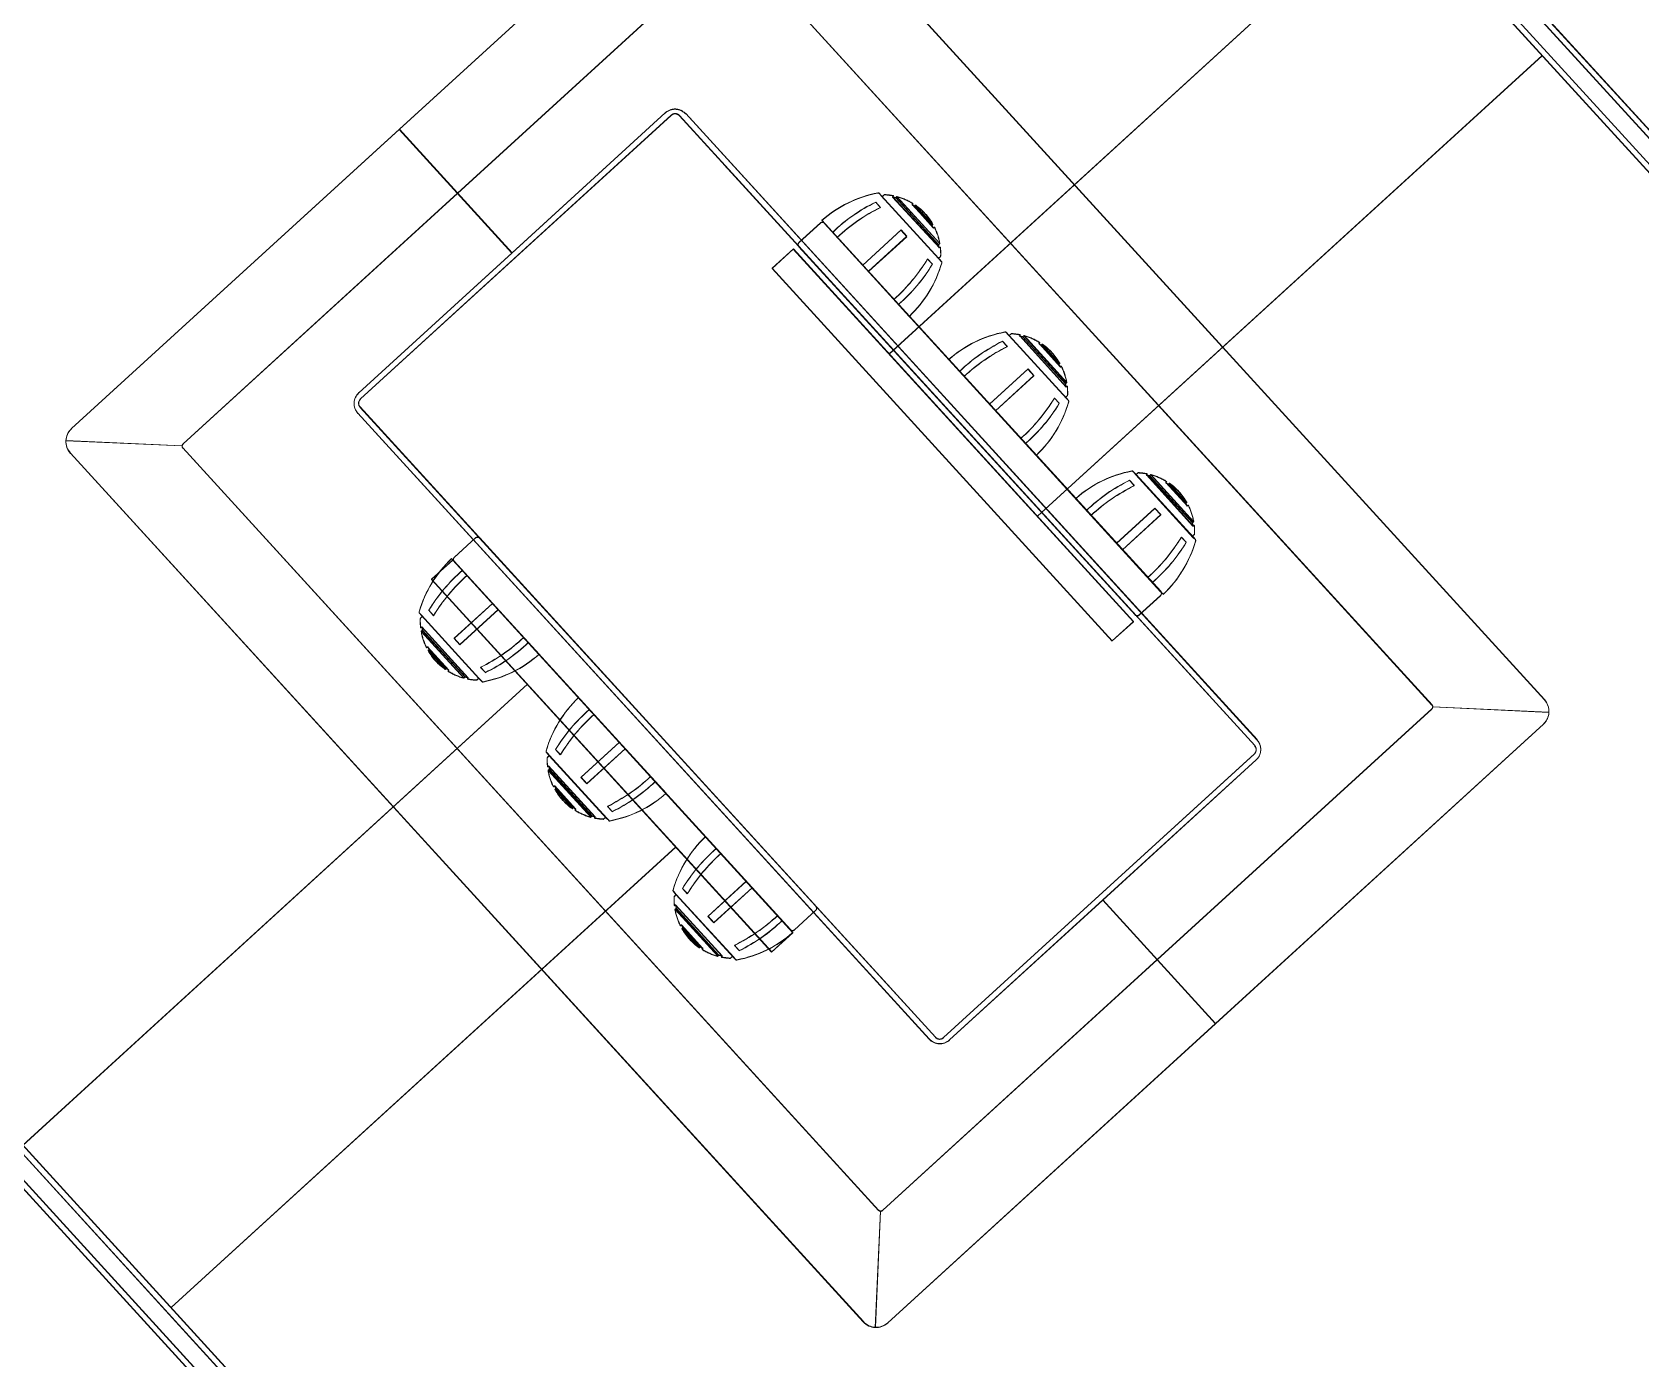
# Model space of a CAD drawing. Header units: millimetres. Extents: x -71377 to 516042, y -145869 to 441446.
# Drawn here: x 215905 to 216463, y 145599 to 146059 of the extents above; entities that cross this region are included whole.
import ezdxf

# ---------------------------------------------------------------- set-up
doc = ezdxf.new("R2010")
doc.units = ezdxf.units.MM
doc.header["$LTSCALE"] = 1000
doc.linetypes.add('IMPORT-DASHEDX2 _4_', pattern=[152.4, 101.6, -50.8])
for name, color, linetype, lineweight in [('05', 5, 'IMPORT-DASHEDX2 _4_', 5), ('06', 6, 'Continuous', 5), ('조경라인_dwg', 8, 'Continuous', 5)]:
    doc.layers.add(name, color=color, linetype=linetype, lineweight=lineweight)

# ---------------------------------------------------------------- blocks, each defined once
blk = doc.blocks.new('조경라인_dwg-6847807-지반층 배치도')
at = {"layer": '05', "flags": 128}
for points in [[(216776.32, 145673.61), (216262.36, 146236.35), (216262.08, 146236.08), (216261.84, 146235.79), (216261.63, 146235.5), (216261.48, 146235.21), (216261.38, 146234.95), (216261.35, 146234.72), (216261.37, 146234.52), (216261.45, 146234.37), (216774.5, 145672.62), (216261.48, 146234.49), (216261.4, 146234.63), (216261.38, 146234.83), (216261.42, 146235.06), (216261.51, 146235.33), (216261.66, 146235.61), (216261.87, 146235.9), (216262.11, 146236.19), (216262.39, 146236.46), (216776.28, 145673.49)], [(216429.38, 145827.85), (216154.31, 146129.26), (216429.42, 145827.96)], [(216202.07, 145947.77), (216377.2, 146107.76), (216202.1, 145947.89)], [(216147.6, 146090.63), (216052.34, 146003.65), (215957.07, 145916.67), (216052.31, 146003.54), (216147.57, 146090.52)], [(216390.37, 145826.08), (216149.01, 146090.57), (216390.41, 145826.19)], [(215553.8, 146051.19), (216067.69, 145488.22), (216067.97, 145488.5), (216068.22, 145488.79), (216068.42, 145489.08), (216068.57, 145489.36), (216068.67, 145489.63), (216068.7, 145489.86), (216068.68, 145490.05), (216068.6, 145490.2), (215555.61, 146052.18), (216068.63, 145490.31), (216068.71, 145490.16), (216068.74, 145489.97), (216068.7, 145489.74), (216068.6, 145489.47), (216068.45, 145489.19), (216068.25, 145488.9), (216068, 145488.61), (216067.73, 145488.34), (215553.77, 146051.08)], [(216428.61, 146051.3), (216253.55, 145891.54), (216428.64, 146051.41)], [(216126.44, 146030.6), (216018.66, 145932.27), (216126.47, 146030.72)], [(216129.27, 146030.48), (216328.89, 145812), (216129.3, 146030.59)], [(216329.66, 145813.97), (216131.45, 146031.2), (216329.69, 145814.09)], [(216144.79, 146013.48), (216313.39, 145828.98), (216144.82, 146013.59)], [(216199.01, 145998.59), (216197.38, 146000.52), (216199.04, 145998.7)], [(216219.51, 145980.59), (216220.18, 145979.85), (216219.17, 145980.96), (216199.28, 146002.74), (216198.63, 146003.59), (216199.31, 146002.85), (216219.2, 145981.07), (216220.21, 145979.96), (216219.54, 145980.7)], [(216199.61, 146002.37), (216200.29, 146003.08), (216199.65, 146002.49)], [(216203.49, 146002.61), (216203.33, 146002.46), (216203.27, 146002.25), (216219.48, 145984.63), (216219.68, 145984.89), (216219.51, 145984.74), (216203.3, 146002.36)], [(216219.25, 145985.85), (216219.6, 145986.11), (216204.74, 146002.32), (216204.38, 146001.99), (216219.19, 145985.7), (216219.63, 145986.22), (216204.77, 146002.43), (216204.41, 146002.1), (216219.22, 145985.81)], [(216217.65, 145991.84), (216217.46, 145991.67), (216217.43, 145991.56), (216210.01, 145999.68), (216210.23, 145999.96), (216210.04, 145999.79), (216217.37, 145991.64)], [(216216.94, 145992.54), (216217.2, 145992.78), (216216.94, 145992.54), (216210.87, 145999.19), (216211.13, 145999.43), (216217.2, 145992.73), (216211.1, 145999.32), (216210.84, 145999.08), (216216.91, 145992.43)], [(216209.05, 145960.89), (216178.74, 145994.23), (216209.09, 145961)], [(216170.8, 145986.47), (216178.19, 145993.22), (216170.83, 145986.58), (216178.22, 145993.33), (216170.83, 145986.58)], [(216179.63, 145993.26), (216296.28, 145865.51), (216179.63, 145993.26), (216296.25, 145865.39), (216179.6, 145993.15)], [(216194.93, 145976.51), (216208.22, 145988.65), (216206.2, 145990.86), (216192.87, 145978.61), (216206.16, 145990.75), (216208.19, 145988.53), (216194.89, 145976.4)], [(216279.44, 145848.35), (216161.44, 145977.59), (216168.83, 145984.33), (216286.83, 145855.1), (216279.44, 145848.35), (216286.8, 145854.98), (216168.8, 145984.22), (216161.41, 145977.48), (216279.41, 145848.24)], [(216287.39, 145857.3), (216170.74, 145985.06), (216287.42, 145857.42), (216170.77, 145985.17), (216287.42, 145857.42)], [(216215.35, 145980.69), (216217.04, 145978.99), (216215.38, 145980.81)], [(216219.81, 145981.55), (216219.2, 145981.07), (216219.85, 145981.66)], [(216243.32, 145954.51), (216242.64, 145955.25), (216243.65, 145954.14), (216263.55, 145932.36), (216264.25, 145931.73), (216263.58, 145932.47), (216243.69, 145954.25), (216242.67, 145955.36), (216243.35, 145954.62)], [(216244.3, 145954.73), (216243.69, 145954.25), (216244.33, 145954.84)], [(216243.04, 145950.36), (216241.42, 145952.29), (216243.08, 145950.47)], [(216263.72, 145936.66), (216263.55, 145936.51), (216263.42, 145936.37), (216247.34, 145954.12), (216247.53, 145954.38), (216247.37, 145954.23), (216263.45, 145936.49)], [(216248.45, 145953.87), (216248.83, 145954.11), (216263.62, 145937.84), (216263.26, 145937.51), (216248.38, 145953.73), (216248.86, 145954.22), (216263.65, 145937.95), (216263.29, 145937.62), (216248.41, 145953.84)], [(216254.27, 145951.73), (216254.08, 145951.56), (216254.05, 145951.45), (216261.47, 145943.32), (216261.69, 145943.61), (216261.5, 145943.44), (216254.05, 145951.48)], [(216254.91, 145950.96), (216255.17, 145951.2), (216254.91, 145950.96), (216260.98, 145944.31), (216261.24, 145944.55), (216255.2, 145951.11), (216261.21, 145944.44), (216260.95, 145944.2), (216254.88, 145950.85)], [(216222.75, 145945.89), (216253.13, 145912.77), (216222.78, 145946)], [(216236.94, 145930.49), (216250.24, 145942.63), (216252.26, 145940.41), (216238.93, 145928.17), (216252.23, 145940.3), (216250.2, 145942.52), (216236.91, 145930.38)], [(216259.39, 145932.46), (216261.08, 145930.76), (216259.42, 145932.57)], [(216263.21, 145932.73), (216263.89, 145933.43), (216263.24, 145932.84)], [(216215.93, 145710.14), (216017.73, 145927.36), (216215.96, 145710.25)], [(216018.5, 145929.33), (216218.11, 145710.86), (216018.53, 145929.45)], [(215916.4, 145917.69), (215956.75, 145915.97), (215916.44, 145917.81)], [(216193.07, 145612.08), (215918, 145913.49), (216193.1, 145612.19)], [(216198.37, 145650.77), (215957.01, 145915.25), (216198.4, 145650.88)], [(216034.01, 145912.34), (216202.61, 145727.83), (216034.05, 145912.45)], [(216035.36, 145910.86), (216201.27, 145729.31), (216035.39, 145910.97)], [(216287.36, 145906.28), (216286.68, 145907.02), (216287.69, 145905.91), (216307.58, 145884.12), (216308.29, 145883.5), (216307.62, 145884.24), (216287.73, 145906.02), (216286.71, 145907.13), (216287.39, 145906.39)], [(216288.34, 145906.5), (216287.73, 145906.02), (216288.37, 145906.61)], [(216307.76, 145888.43), (216307.59, 145888.27), (216307.46, 145888.14), (216291.38, 145905.89), (216291.57, 145906.15), (216291.41, 145906), (216307.49, 145888.25)], [(216292.49, 145905.63), (216292.87, 145905.87), (216307.66, 145889.6), (216307.3, 145889.28), (216292.42, 145905.5), (216292.9, 145905.99), (216307.69, 145889.72), (216307.33, 145889.39), (216292.45, 145905.61)], [(216287.08, 145902.13), (216285.46, 145904.05), (216287.12, 145902.24)], [(216298.31, 145903.5), (216298.12, 145903.33), (216298.09, 145903.21), (216305.51, 145895.09), (216305.73, 145895.38), (216305.54, 145895.2), (216298.09, 145903.24)], [(216298.95, 145902.73), (216299.21, 145902.96), (216298.95, 145902.73), (216305.02, 145896.08), (216305.28, 145896.32), (216299.24, 145902.88), (216305.25, 145896.21), (216304.99, 145895.97), (216298.92, 145902.61)], [(216266.79, 145897.66), (216297.17, 145864.54), (216266.82, 145897.77)], [(216280.98, 145882.26), (216294.28, 145894.4), (216296.3, 145892.18), (216282.97, 145879.93), (216296.27, 145892.07), (216294.24, 145894.29), (216280.95, 145882.15)], [(216051.17, 145877.24), (216058.58, 145884.09), (216051.2, 145877.35)], [(216059.96, 145883.92), (216176.65, 145756.27), (216060, 145884.03)], [(216303.43, 145884.23), (216305.12, 145882.52), (216303.46, 145884.34)], [(216307.25, 145884.49), (216307.93, 145885.19), (216307.28, 145884.6)], [(216080.56, 145843.57), (216050.25, 145876.91), (216080.59, 145843.68)], [(216167.75, 145748.07), (216051.13, 145875.94), (216167.78, 145748.18)], [(216066.43, 145859.18), (216053.14, 145847.05), (216051.12, 145849.26), (216064.38, 145861.29), (216051.08, 145849.15), (216053.11, 145846.94), (216066.4, 145859.07)], [(216296.22, 145864.09), (216288.83, 145857.35), (216296.22, 145864.09), (216288.8, 145857.24), (216296.18, 145863.98)], [(216059.99, 145834.94), (216060.67, 145834.21), (216059.66, 145835.31), (216039.77, 145857.1), (216039.12, 145857.95), (216039.8, 145857.21), (216059.69, 145835.42), (216060.7, 145834.32), (216060.03, 145835.06)], [(216040.1, 145856.73), (216039.49, 145856.25), (216040.14, 145856.84)], [(216043.92, 145856.99), (216042.3, 145858.92), (216043.96, 145857.1)], [(216039.82, 145853.17), (216039.66, 145853.02), (216039.9, 145853.08), (216055.98, 145835.34), (216055.84, 145835.3), (216056.01, 145835.45), (216039.93, 145853.19)], [(216054.92, 145835.81), (216054.49, 145835.35), (216039.7, 145851.62), (216040.06, 145851.95), (216054.93, 145835.72), (216054.52, 145835.46), (216039.73, 145851.73), (216040.09, 145852.06), (216054.96, 145835.83)], [(216049.32, 145838.2), (216041.87, 145846.24), (216041.69, 145846.07), (216041.84, 145846.13), (216049.26, 145838.01), (216049.1, 145837.95), (216049.29, 145838.12)], [(216048.47, 145838.72), (216048.21, 145838.48), (216048.47, 145838.72), (216042.4, 145845.37), (216042.14, 145845.13), (216048.11, 145838.34), (216042.11, 145845.02), (216042.37, 145845.25), (216048.43, 145838.61)], [(216060.27, 145839.09), (216061.96, 145837.39), (216060.3, 145839.21)], [(215901.44, 145673.28), (216076.56, 145833.26), (215901.47, 145673.39)], [(216059.01, 145834.72), (216059.69, 145835.42), (216059.04, 145834.83)], [(216094.26, 145828.56), (216124.63, 145795.44), (216094.29, 145828.68)], [(216390.34, 145824.78), (216295.08, 145737.8), (216199.81, 145650.81), (216295.05, 145737.68), (216390.31, 145824.67)], [(216430.95, 145823.53), (216390.67, 145825.47), (216430.98, 145823.64)], [(216083.81, 145808.87), (216083.13, 145809.6), (216084.14, 145808.5), (216104.03, 145786.71), (216104.74, 145786.08), (216104.07, 145786.82), (216084.17, 145808.61), (216083.16, 145809.72), (216083.84, 145808.98)], [(216087.96, 145808.76), (216086.34, 145810.69), (216088, 145808.87)], [(216108.45, 145813.17), (216095.16, 145801.03), (216097.18, 145798.82), (216110.44, 145810.84), (216097.15, 145798.7), (216095.12, 145800.92), (216108.42, 145813.06)], [(216083.5, 145807.91), (216084.17, 145808.61), (216083.53, 145808.02)], [(216100.05, 145787.22), (216099.88, 145787.06), (216100.04, 145787.2), (216083.83, 145804.83), (216083.7, 145804.79), (216083.86, 145804.94), (216100.08, 145787.32)], [(216084.13, 145803.82), (216083.71, 145803.34), (216098.57, 145787.14), (216098.93, 145787.47), (216084.12, 145803.75), (216083.74, 145803.45), (216098.6, 145787.25), (216098.96, 145787.58), (216084.15, 145803.87)], [(216328.73, 145809.06), (216220.94, 145710.73), (216328.76, 145809.17)], [(216086, 145798.03), (216093.33, 145789.89), (216093.14, 145789.71), (216093.3, 145789.77), (216085.88, 145797.9), (216085.73, 145797.84), (216085.91, 145798.01)], [(216086.44, 145797.13), (216086.18, 145796.89), (216086.44, 145797.13), (216092.51, 145790.49), (216092.24, 145790.25), (216086.11, 145796.72), (216092.21, 145790.14), (216092.47, 145790.37), (216086.41, 145797.02)], [(216103.7, 145787.08), (216103.08, 145786.6), (216103.73, 145787.19)], [(216104.31, 145790.86), (216106, 145789.16), (216104.34, 145790.97)], [(216127.98, 145776.8), (215952.92, 145617.04), (216128.01, 145776.91)], [(216138.3, 145780.33), (216168.67, 145747.21), (216138.33, 145780.44)], [(216152.49, 145764.94), (216139.2, 145752.8), (216141.22, 145750.58), (216154.48, 145762.61), (216141.19, 145750.47), (216139.16, 145752.69), (216152.46, 145764.82)], [(216127.85, 145760.63), (216127.17, 145761.37), (216128.18, 145760.26), (216148.07, 145738.48), (216148.78, 145737.85), (216148.11, 145738.59), (216128.21, 145760.38), (216127.2, 145761.48), (216127.88, 145760.74)], [(216127.54, 145759.67), (216128.21, 145760.38), (216127.57, 145759.79)], [(216132, 145760.53), (216130.38, 145762.46), (216132.04, 145760.64)], [(216144.09, 145738.98), (216143.92, 145738.83), (216144.08, 145738.97), (216127.87, 145756.59), (216127.74, 145756.55), (216127.9, 145756.71), (216144.11, 145739.08)], [(216128.17, 145755.59), (216127.75, 145755.11), (216142.61, 145738.91), (216142.97, 145739.23), (216128.16, 145755.52), (216127.78, 145755.22), (216142.64, 145739.02), (216143, 145739.35), (216128.19, 145755.63)], [(216176.55, 145754.75), (216169.2, 145748.12), (216176.58, 145754.86)], [(216130.04, 145749.8), (216137.37, 145741.65), (216137.18, 145741.48), (216137.34, 145741.54), (216129.92, 145749.67), (216129.77, 145749.6), (216129.95, 145749.78)], [(216130.15, 145748.49), (216136.25, 145741.9), (216136.51, 145742.14), (216130.45, 145748.79), (216130.18, 145748.6), (216136.28, 145742.02), (216136.55, 145742.25), (216130.48, 145748.9), (216130.22, 145748.66)], [(216148.35, 145742.63), (216150.04, 145740.93), (216148.38, 145742.74)], [(216147.74, 145738.85), (216147.12, 145738.37), (216147.77, 145738.96)], [(216197.23, 145610.13), (216199.09, 145650.55), (216197.26, 145610.24)]]:
    blk.add_lwpolyline(points, dxfattribs=at)
for points in [[(216279.06, 146227.1), (216279.36, 146227.35), (216279.67, 146227.57), (216279.98, 146227.75), (216280.27, 146227.88), (216280.54, 146227.95), (216280.77, 146227.97), (216280.96, 146227.94), (216281.09, 146227.84), (216768.83, 145693.66), (216281.06, 146227.73), (216280.92, 146227.82), (216280.74, 146227.86), (216280.5, 146227.84), (216280.24, 146227.76), (216279.94, 146227.63), (216279.64, 146227.46), (216279.33, 146227.24), (216279.03, 146226.99), (216767.67, 145691.97)], [(216071.19, 145982.86), (216032.08, 146025.69), (216145.83, 146129.64), (216032.11, 146025.8), (216071.22, 145982.97), (216018.05, 145934.42), (216071.19, 145982.86), (216032.08, 146025.69), (215918.38, 145921.96), (216032.11, 146025.8), (216071.22, 145982.97), (216124.39, 146031.52)], [(216051.05, 145497.7), (216050.75, 145497.45), (216050.44, 145497.23), (216050.14, 145497.05), (216049.85, 145496.92), (216049.58, 145496.85), (216049.35, 145496.83), (216049.16, 145496.86), (216049.02, 145496.96), (215561.28, 146031.14), (216048.99, 145496.84), (216049.13, 145496.75), (216049.31, 145496.72), (216049.55, 145496.74), (216049.81, 145496.81), (216050.11, 145496.94), (216050.41, 145497.12), (216050.72, 145497.34), (216051.02, 145497.59), (215562.44, 146032.83)], [(216043.26, 145869.59), (216161.25, 145740.36), (216168.64, 145747.1), (216050.64, 145876.33), (216043.29, 145869.7), (216161.29, 145740.47), (216168.67, 145747.21), (216050.67, 145876.45)], [(216315.27, 145715.53), (216429.03, 145819.48), (216315.31, 145715.64), (216276.2, 145758.47), (216329.37, 145807.02), (216276.17, 145758.36), (216315.27, 145715.53), (216201.58, 145611.8), (216315.31, 145715.64), (216276.2, 145758.47), (216223.03, 145709.93), (216276.17, 145758.36)]]:
    blk.add_lwpolyline(points, close=True, dxfattribs=at)
at = {"layer": '05'}
for centre, radius, start, end in [((216127.73, 146027.71), 5, 42.3982, 132.3982), ((216127.76, 146027.83), 5, 42.3982, 132.3982), ((216127.79, 146029.13), 2, 42.3982, 132.3982), ((216127.82, 146029.24), 2, 42.3982, 132.3982), ((216205.87, 145963.26), 41.1, 100.8332, 131.3477), ((216205.9, 145963.38), 41.1, 100.8332, 131.3477), ((216222.58, 145948.47), 57.75, 115.9115, 133.9979), ((216222.61, 145948.58), 57.75, 115.9115, 133.9979), ((216198.23, 146003.14), 0.5, 42.3982, 100.9393), ((216198.27, 146003.26), 0.5, 42.3982, 100.9393), ((216200.46, 146002.74), 0.3, 87.0057, 132.3982), ((216200.49, 146002.85), 0.3, 87.0057, 132.3982), ((216199.41, 145982.55), 20.52, 78.7351, 87.0057), ((216199.41, 145982.55), 20.52, 78.7351, 87.0057), ((216199.44, 145982.66), 20.52, 78.7351, 87.0057), ((216199.44, 145982.66), 20.52, 78.7351, 87.0057), ((216203.36, 146002.28), 0.1, 132.3982, 258.6565), ((216203.4, 146002.39), 0.1, 132.3982, 258.6565), ((216199.41, 145982.55), 20.02, 75.8797, 78.6565), ((216199.41, 145982.55), 20.02, 75.8797, 78.6565), ((216199.44, 145982.66), 20.02, 75.8797, 78.6565), ((216199.44, 145982.66), 20.02, 75.8797, 78.6565), ((216203.4, 146002.58), 0.1, 312.3982, 78.7351), ((216203.43, 146002.69), 0.1, 312.3982, 78.7351), ((216204.32, 146002.06), 0.1, 255.8797, 312.3982), ((216204.35, 146002.17), 0.1, 255.8797, 312.3982), ((216204.81, 146002.24), 0.1, 74.6587, 132.3982), ((216204.84, 146002.35), 0.1, 74.6587, 132.3982), ((216199.41, 145982.55), 20.52, 58.3143, 74.6587), ((216199.44, 145982.66), 20.52, 58.3143, 74.6587), ((216210.08, 145999.61), 0.1, 132.3982, 237.966), ((216210.11, 145999.72), 0.1, 132.3982, 237.966), ((216199.41, 145982.55), 20.02, 55.614, 57.966), ((216199.44, 145982.66), 20.02, 55.614, 57.966), ((216210.13, 145999.93), 0.1, 312.3982, 58.3143), ((216210.16, 146000.04), 0.1, 312.3982, 58.3143), ((216210.8, 145999.27), 0.1, 235.614, 312.3982), ((216211.17, 145999.24), 0.1, 54.8411, 132.3982), ((216211.2, 145999.36), 0.1, 54.8411, 132.3982), ((216199.41, 145982.55), 20.52, 29.9553, 54.8411), ((216199.44, 145982.66), 20.52, 29.9553, 54.8411), ((216178.89, 145992.59), 1, 42.3982, 132.3982), ((216178.89, 145992.59), 1, 42.3982, 132.3982), ((216226.61, 145942.62), 62.41, 116.2503, 132.9874), ((216226.64, 145942.73), 62.41, 116.2503, 132.9874), ((216210.77, 145999.15), 0.1, 235.614, 312.3982), ((216178.86, 145992.48), 1, 42.3982, 132.3982), ((216178.86, 145992.48), 1, 42.3982, 132.3982), ((216216.97, 145992.36), 0.1, 132.3982, 209.1824), ((216199.41, 145982.55), 20.02, 26.8304, 29.1824), ((216217.01, 145992.47), 0.1, 132.3982, 209.1824), ((216199.44, 145982.66), 20.02, 26.8304, 29.1824), ((216217.1, 145992.75), 0.1, 312.3982, 29.9553), ((216217.13, 145992.86), 0.1, 312.3982, 29.9553), ((216217.36, 145991.63), 0.1, 206.8304, 312.3982), ((216217.39, 145991.74), 0.1, 206.8304, 312.3982), ((216217.68, 145991.65), 0.1, 26.4821, 132.3982), ((216217.72, 145991.77), 0.1, 26.4821, 132.3982), ((216199.41, 145982.55), 20.52, 10.1378, 26.4821), ((216199.44, 145982.66), 20.52, 10.1378, 26.4821), ((216171.47, 145985.73), 1, 132.3982, 222.3982), ((216171.47, 145985.73), 1, 132.3982, 222.3982), ((216171.51, 145985.85), 1, 132.3982, 222.3982), ((216171.51, 145985.85), 1, 132.3982, 222.3982), ((216219.28, 145985.67), 0.1, 132.3982, 188.9168), ((216199.41, 145982.55), 20.02, 6.1399, 8.9168), ((216219.32, 145985.78), 0.1, 132.3982, 188.9168), ((216199.44, 145982.66), 20.02, 6.1399, 8.9168), ((216219.41, 145984.7), 0.1, 186.1399, 312.3982), ((216219.44, 145984.81), 0.1, 186.1399, 312.3982), ((216219.51, 145986.14), 0.1, 312.3982, 10.1378), ((216219.54, 145986.25), 0.1, 312.3982, 10.1378), ((216219.71, 145984.7), 0.1, 6.0613, 132.3982), ((216219.74, 145984.82), 0.1, 6.0613, 132.3982), ((216199.41, 145982.55), 20.52, 357.7907, 6.0613), ((216199.44, 145982.66), 20.52, 357.7907, 6.0613), ((216162.1, 146013.26), 62.41, 311.809, 328.5461), ((216162.14, 146013.37), 62.41, 311.809, 328.5461), ((216167.57, 146008.72), 57.75, 310.7985, 328.885), ((216167.6, 146008.83), 57.75, 310.7985, 328.885), ((216180.79, 145990.73), 41.1, 313.4488, 343.9633), ((216180.82, 145990.84), 41.1, 313.4488, 343.9633), ((216219.61, 145981.77), 0.3, 312.3982, 357.7907), ((216219.64, 145981.88), 0.3, 312.3982, 357.7907), ((216219.81, 145979.51), 0.5, 343.8571, 42.3982), ((216219.84, 145979.62), 0.5, 343.8571, 42.3982), ((216249.91, 145915.03), 41.1, 100.8332, 131.3477), ((216249.94, 145915.14), 41.1, 100.8332, 131.3477), ((216242.27, 145954.91), 0.5, 42.3982, 100.9393), ((216242.3, 145955.02), 0.5, 42.3982, 100.9393), ((216244.5, 145954.51), 0.3, 87.0057, 132.3982), ((216244.53, 145954.62), 0.3, 87.0057, 132.3982), ((216243.45, 145934.32), 20.52, 78.7351, 87.0057), ((216243.48, 145934.43), 20.52, 78.7351, 87.0057), ((216247.47, 145954.46), 0.1, 312.3982, 78.7351), ((216266.62, 145900.23), 57.75, 115.9115, 133.9979), ((216266.65, 145900.35), 57.75, 115.9115, 133.9979), ((216270.65, 145894.38), 62.41, 116.2503, 132.9874), ((216270.68, 145894.49), 62.41, 116.2503, 132.9874), ((216247.4, 145954.04), 0.1, 132.3982, 258.6565), ((216247.44, 145954.16), 0.1, 132.3982, 258.6565), ((216243.45, 145934.32), 20.02, 75.8797, 78.6565), ((216243.48, 145934.43), 20.02, 75.8797, 78.6565), ((216247.44, 145954.34), 0.1, 312.3982, 78.7351), ((216248.35, 145953.83), 0.1, 255.8797, 312.3982), ((216248.39, 145953.94), 0.1, 255.8797, 312.3982), ((216248.85, 145954.01), 0.1, 74.6587, 132.3982), ((216248.88, 145954.12), 0.1, 74.6587, 132.3982), ((216243.45, 145934.32), 20.52, 58.3143, 74.6587), ((216243.48, 145934.43), 20.52, 58.3143, 74.6587), ((216254.12, 145951.37), 0.1, 132.3982, 237.966), ((216254.15, 145951.48), 0.1, 132.3982, 237.966), ((216243.45, 145934.32), 20.02, 55.614, 57.966), ((216243.48, 145934.43), 20.02, 55.614, 57.966), ((216254.17, 145951.69), 0.1, 312.3982, 58.3143), ((216254.2, 145951.8), 0.1, 312.3982, 58.3143), ((216254.81, 145950.92), 0.1, 235.614, 312.3982), ((216254.84, 145951.03), 0.1, 235.614, 312.3982), ((216255.21, 145951.01), 0.1, 54.8411, 132.3982), ((216255.24, 145951.12), 0.1, 54.8411, 132.3982), ((216243.45, 145934.32), 20.52, 29.9553, 54.8411), ((216243.48, 145934.43), 20.52, 29.9553, 54.8411), ((216261.01, 145944.13), 0.1, 132.3982, 209.1824), ((216243.45, 145934.32), 20.02, 26.8304, 29.1824), ((216261.04, 145944.24), 0.1, 132.3982, 209.1824), ((216243.48, 145934.43), 20.02, 26.8304, 29.1824), ((216261.14, 145944.51), 0.1, 312.3982, 29.9553), ((216261.17, 145944.62), 0.1, 312.3982, 29.9553), ((216261.4, 145943.4), 0.1, 206.8304, 312.3982), ((216261.43, 145943.51), 0.1, 206.8304, 312.3982), ((216261.72, 145943.42), 0.1, 26.4821, 132.3982), ((216261.76, 145943.53), 0.1, 26.4821, 132.3982), ((216243.45, 145934.32), 20.52, 10.1378, 26.4821), ((216243.48, 145934.43), 20.52, 10.1378, 26.4821), ((216263.55, 145937.91), 0.1, 312.3982, 10.1378), ((216263.58, 145938.02), 0.1, 312.3982, 10.1378), ((216021.39, 145930.62), 5, 132.3982, 222.3982), ((216021.42, 145930.73), 5, 132.3982, 222.3982), ((216019.97, 145930.68), 2, 132.3982, 222.3982), ((216020.01, 145930.79), 2, 132.3982, 222.3982), ((216206.14, 145965.03), 62.41, 311.809, 328.5461), ((216206.18, 145965.14), 62.41, 311.809, 328.5461), ((216263.32, 145937.43), 0.1, 132.3982, 188.9168), ((216243.45, 145934.32), 20.02, 6.1399, 8.9168), ((216243.45, 145934.32), 20.02, 6.1399, 8.9168), ((216263.36, 145937.55), 0.1, 132.3982, 188.9168), ((216243.48, 145934.43), 20.02, 6.1399, 8.9168), ((216243.48, 145934.43), 20.02, 6.1399, 8.9168), ((216263.45, 145936.47), 0.1, 186.1399, 312.3982), ((216263.48, 145936.58), 0.1, 186.1399, 312.3982), ((216263.75, 145936.47), 0.1, 6.0613, 132.3982), ((216263.78, 145936.58), 0.1, 6.0613, 132.3982), ((216243.45, 145934.32), 20.52, 357.7907, 6.0613), ((216243.45, 145934.32), 20.52, 357.7907, 6.0613), ((216263.65, 145933.54), 0.3, 312.3982, 357.7907), ((216243.48, 145934.43), 20.52, 357.7907, 6.0613), ((216243.48, 145934.43), 20.52, 357.7907, 6.0613), ((216263.68, 145933.65), 0.3, 312.3982, 357.7907), ((216211.61, 145960.49), 57.75, 310.7985, 328.885), ((216211.64, 145960.6), 57.75, 310.7985, 328.885), ((216224.83, 145942.5), 41.1, 313.4488, 343.9633), ((216224.86, 145942.61), 41.1, 313.4488, 343.9633), ((216263.85, 145931.28), 0.5, 343.8571, 42.3982), ((216263.88, 145931.39), 0.5, 343.8571, 42.3982), ((215922.4, 145917.42), 6, 132.3982, 222.3982), ((215922.43, 145917.53), 6, 132.3982, 222.3982), ((215957.72, 145915.82), 1, 132.3982, 222.3982), ((215957.75, 145915.93), 1, 132.3982, 222.3982), ((216293.95, 145866.8), 41.1, 100.8332, 131.3477), ((216293.98, 145866.91), 41.1, 100.8332, 131.3477), ((216286.31, 145906.68), 0.5, 42.3982, 100.9393), ((216286.34, 145906.79), 0.5, 42.3982, 100.9393), ((216288.54, 145906.28), 0.3, 87.0057, 132.3982), ((216288.57, 145906.39), 0.3, 87.0057, 132.3982), ((216287.49, 145886.08), 20.52, 78.7351, 87.0057), ((216287.52, 145886.2), 20.52, 78.7351, 87.0057), ((216291.44, 145905.81), 0.1, 132.3982, 258.6565), ((216291.47, 145905.92), 0.1, 132.3982, 258.6565), ((216287.49, 145886.08), 20.02, 75.8797, 78.6565), ((216287.52, 145886.2), 20.02, 75.8797, 78.6565), ((216291.47, 145906.11), 0.1, 312.3982, 78.7351), ((216291.51, 145906.22), 0.1, 312.3982, 78.7351), ((216292.39, 145905.6), 0.1, 255.8797, 312.3982), ((216292.43, 145905.71), 0.1, 255.8797, 312.3982), ((216292.89, 145905.78), 0.1, 74.6587, 132.3982), ((216292.92, 145905.89), 0.1, 74.6587, 132.3982), ((216287.49, 145886.08), 20.52, 58.3143, 74.6587), ((216287.52, 145886.2), 20.52, 58.3143, 74.6587), ((216310.66, 145852), 57.75, 115.9115, 133.9979), ((216310.69, 145852.11), 57.75, 115.9115, 133.9979), ((216314.69, 145846.15), 62.41, 116.2503, 132.9874), ((216314.72, 145846.26), 62.41, 116.2503, 132.9874), ((216298.16, 145903.14), 0.1, 132.3982, 237.966), ((216298.19, 145903.25), 0.1, 132.3982, 237.966), ((216287.49, 145886.08), 20.02, 55.614, 57.966), ((216287.52, 145886.2), 20.02, 55.614, 57.966), ((216298.21, 145903.46), 0.1, 312.3982, 58.3143), ((216298.24, 145903.57), 0.1, 312.3982, 58.3143), ((216298.85, 145902.69), 0.1, 235.614, 312.3982), ((216298.88, 145902.8), 0.1, 235.614, 312.3982), ((216299.25, 145902.78), 0.1, 54.8411, 132.3982), ((216299.28, 145902.89), 0.1, 54.8411, 132.3982), ((216287.49, 145886.08), 20.52, 29.9553, 54.8411), ((216287.52, 145886.2), 20.52, 29.9553, 54.8411), ((216305.05, 145895.89), 0.1, 132.3982, 209.1824), ((216287.49, 145886.08), 20.02, 26.8304, 29.1824), ((216305.08, 145896.01), 0.1, 132.3982, 209.1824), ((216287.52, 145886.2), 20.02, 26.8304, 29.1824), ((216305.18, 145896.28), 0.1, 312.3982, 29.9553), ((216305.21, 145896.39), 0.1, 312.3982, 29.9553), ((216305.44, 145895.17), 0.1, 206.8304, 312.3982), ((216305.47, 145895.28), 0.1, 206.8304, 312.3982), ((216305.76, 145895.19), 0.1, 26.4821, 132.3982), ((216305.8, 145895.3), 0.1, 26.4821, 132.3982), ((216287.49, 145886.08), 20.52, 10.1378, 26.4821), ((216287.52, 145886.2), 20.52, 10.1378, 26.4821), ((216307.36, 145889.2), 0.1, 132.3982, 188.9168), ((216287.49, 145886.08), 20.02, 6.1399, 8.9168), ((216287.49, 145886.08), 20.02, 6.1399, 8.9168), ((216307.4, 145889.31), 0.1, 132.3982, 188.9168), ((216287.52, 145886.2), 20.02, 6.1399, 8.9168), ((216287.52, 145886.2), 20.02, 6.1399, 8.9168), ((216307.49, 145888.24), 0.1, 186.1399, 312.3982), ((216307.52, 145888.35), 0.1, 186.1399, 312.3982), ((216307.59, 145889.68), 0.1, 312.3982, 10.1378), ((216307.62, 145889.79), 0.1, 312.3982, 10.1378), ((216307.79, 145888.24), 0.1, 6.0613, 132.3982), ((216307.82, 145888.35), 0.1, 6.0613, 132.3982), ((216287.49, 145886.08), 20.52, 357.7907, 6.0613), ((216287.49, 145886.08), 20.52, 357.7907, 6.0613), ((216287.52, 145886.2), 20.52, 357.7907, 6.0613), ((216287.52, 145886.2), 20.52, 357.7907, 6.0613), ((216059.23, 145883.24), 1, 42.3982, 132.3982), ((216059.26, 145883.36), 1, 42.3982, 132.3982), ((216250.18, 145916.8), 62.41, 311.809, 328.5461), ((216250.22, 145916.91), 62.41, 311.809, 328.5461), ((216255.65, 145912.25), 57.75, 310.7985, 328.885), ((216255.68, 145912.37), 57.75, 310.7985, 328.885), ((216268.87, 145894.27), 41.1, 313.4488, 343.9633), ((216268.9, 145894.38), 41.1, 313.4488, 343.9633), ((216307.69, 145885.3), 0.3, 312.3982, 357.7907), ((216307.72, 145885.42), 0.3, 312.3982, 357.7907), ((216307.89, 145883.05), 0.5, 343.8571, 42.3982), ((216307.92, 145883.16), 0.5, 343.8571, 42.3982), ((216078.48, 145846.96), 41.1, 133.4488, 163.9633), ((216078.52, 145847.07), 41.1, 133.4488, 163.9633), ((216051.84, 145876.5), 1, 132.3982, 222.3982), ((216051.87, 145876.61), 1, 132.3982, 222.3982), ((216091.71, 145828.97), 57.75, 130.7985, 148.885), ((216091.74, 145829.08), 57.75, 130.7985, 148.885), ((216097.17, 145824.42), 62.41, 131.809, 148.5461), ((216097.2, 145824.54), 62.41, 131.809, 148.5461), ((216295.51, 145864.72), 1, 312.3982, 42.3982), ((216295.51, 145864.72), 1, 312.3982, 42.3982), ((216295.54, 145864.83), 1, 312.3982, 42.3982), ((216295.54, 145864.83), 1, 312.3982, 42.3982), ((216039.46, 145858.17), 0.5, 163.8571, 222.3982), ((216039.49, 145858.29), 0.5, 163.8571, 222.3982), ((216059.87, 145855.14), 20.52, 177.7907, 186.0613), ((216059.87, 145855.14), 20.52, 177.7907, 186.0613), ((216039.66, 145855.92), 0.3, 132.3982, 177.7907), ((216059.9, 145855.25), 20.52, 177.7907, 186.0613), ((216059.9, 145855.25), 20.52, 177.7907, 186.0613), ((216039.69, 145856.03), 0.3, 132.3982, 177.7907), ((216288.12, 145857.98), 1, 222.3982, 312.3982), ((216288.12, 145857.98), 1, 222.3982, 312.3982), ((216288.16, 145858.09), 1, 222.3982, 312.3982), ((216288.16, 145858.09), 1, 222.3982, 312.3982), ((216039.56, 145852.98), 0.1, 186.0613, 312.3982), ((216039.59, 145853.09), 0.1, 186.0613, 312.3982), ((216039.76, 145851.54), 0.1, 132.3982, 190.1378), ((216059.87, 145855.14), 20.52, 190.1378, 206.4821), ((216039.79, 145851.66), 0.1, 132.3982, 190.1378), ((216059.9, 145855.25), 20.52, 190.1378, 206.4821), ((216039.86, 145852.99), 0.1, 6.1399, 132.3982), ((216039.89, 145853.1), 0.1, 6.1399, 132.3982), ((216059.87, 145855.14), 20.02, 186.1399, 188.9168), ((216059.87, 145855.14), 20.02, 186.1399, 188.9168), ((216059.9, 145855.25), 20.02, 186.1399, 188.9168), ((216059.9, 145855.25), 20.02, 186.1399, 188.9168), ((216039.99, 145852.02), 0.1, 312.3982, 8.9168), ((216040.02, 145852.13), 0.1, 312.3982, 8.9168), ((216032.66, 145895.07), 62.41, 296.2503, 312.9874), ((216032.69, 145895.18), 62.41, 296.2503, 312.9874), ((216041.59, 145846.03), 0.1, 206.4821, 312.3982), ((216041.62, 145846.14), 0.1, 206.4821, 312.3982), ((216041.91, 145846.06), 0.1, 26.8304, 132.3982), ((216041.94, 145846.17), 0.1, 26.8304, 132.3982), ((216059.87, 145855.14), 20.02, 206.8304, 209.1824), ((216059.9, 145855.25), 20.02, 206.8304, 209.1824), ((216042.17, 145844.94), 0.1, 132.3982, 209.9553), ((216059.87, 145855.14), 20.52, 209.9553, 234.8411), ((216042.2, 145845.05), 0.1, 132.3982, 209.9553), ((216059.9, 145855.25), 20.52, 209.9553, 234.8411), ((216042.3, 145845.33), 0.1, 312.3982, 29.1824), ((216042.33, 145845.44), 0.1, 312.3982, 29.1824), ((216053.41, 145874.42), 41.1, 280.8332, 311.3477), ((216053.44, 145874.53), 41.1, 280.8332, 311.3477), ((216036.69, 145889.22), 57.75, 295.9115, 313.9979), ((216036.72, 145889.33), 57.75, 295.9115, 313.9979), ((216048.11, 145838.44), 0.1, 234.8411, 312.3982), ((216048.14, 145838.55), 0.1, 234.8411, 312.3982), ((216048.5, 145838.53), 0.1, 55.614, 132.3982), ((216048.53, 145838.64), 0.1, 55.614, 132.3982), ((216059.87, 145855.14), 20.02, 235.614, 237.966), ((216059.9, 145855.25), 20.02, 235.614, 237.966), ((216049.14, 145837.76), 0.1, 132.3982, 238.3143), ((216049.17, 145837.87), 0.1, 132.3982, 238.3143), ((216059.87, 145855.14), 20.52, 238.3143, 254.6587), ((216059.9, 145855.25), 20.52, 238.3143, 254.6587), ((216049.19, 145838.08), 0.1, 312.3982, 57.966), ((216049.22, 145838.19), 0.1, 312.3982, 57.966), ((216054.46, 145835.44), 0.1, 254.6587, 312.3982), ((216054.49, 145835.56), 0.1, 254.6587, 312.3982), ((216054.96, 145835.62), 0.1, 75.8797, 132.3982), ((216054.99, 145835.74), 0.1, 75.8797, 132.3982), ((216059.87, 145855.14), 20.02, 255.8797, 258.6565), ((216059.9, 145855.25), 20.02, 255.8797, 258.6565), ((216055.88, 145835.11), 0.1, 132.3982, 258.7351), ((216055.91, 145835.22), 0.1, 132.3982, 258.7351), ((216059.87, 145855.14), 20.52, 258.7351, 267.0057), ((216059.9, 145855.25), 20.52, 258.7351, 267.0057), ((216055.91, 145835.41), 0.1, 312.3982, 78.6565), ((216055.94, 145835.52), 0.1, 312.3982, 78.6565), ((216058.81, 145834.94), 0.3, 267.0057, 312.3982), ((216058.84, 145835.06), 0.3, 267.0057, 312.3982), ((216061.04, 145834.54), 0.5, 222.3982, 280.9393), ((216061.07, 145834.65), 0.5, 222.3982, 280.9393), ((216122.52, 145798.72), 41.1, 133.4488, 163.9633), ((216122.56, 145798.84), 41.1, 133.4488, 163.9633), ((216389.64, 145825.41), 1, 312.3982, 42.3982), ((216389.67, 145825.52), 1, 312.3982, 42.3982), ((216424.95, 145823.8), 6, 312.3982, 42.3982), ((216424.99, 145823.91), 6, 312.3982, 42.3982), ((216135.74, 145780.74), 57.75, 130.7985, 148.885), ((216135.78, 145780.85), 57.75, 130.7985, 148.885), ((216141.21, 145776.19), 62.41, 131.809, 148.5461), ((216141.24, 145776.3), 62.41, 131.809, 148.5461), ((216083.5, 145809.94), 0.5, 163.8571, 222.3982), ((216083.53, 145810.05), 0.5, 163.8571, 222.3982), ((216327.38, 145810.54), 2, 312.3982, 42.3982), ((216327.41, 145810.65), 2, 312.3982, 42.3982), ((216325.96, 145810.6), 5, 312.3982, 42.3982), ((216326, 145810.71), 5, 312.3982, 42.3982), ((216103.9, 145806.91), 20.52, 177.7907, 186.0613), ((216083.7, 145807.68), 0.3, 132.3982, 177.7907), ((216103.94, 145807.02), 20.52, 177.7907, 186.0613), ((216083.73, 145807.8), 0.3, 132.3982, 177.7907), ((216083.6, 145804.75), 0.1, 186.0613, 312.3982), ((216083.63, 145804.86), 0.1, 186.0613, 312.3982), ((216083.9, 145804.75), 0.1, 6.1399, 132.3982), ((216083.93, 145804.87), 0.1, 6.1399, 132.3982), ((216103.9, 145806.91), 20.02, 186.1399, 188.9168), ((216103.94, 145807.02), 20.02, 186.1399, 188.9168), ((216084.03, 145803.79), 0.1, 312.3982, 8.9168), ((216084.06, 145803.9), 0.1, 312.3982, 8.9168), ((216083.8, 145803.31), 0.1, 132.3982, 190.1378), ((216103.9, 145806.91), 20.52, 190.1378, 206.4821), ((216083.83, 145803.42), 0.1, 132.3982, 190.1378), ((216103.94, 145807.02), 20.52, 190.1378, 206.4821), ((216076.7, 145846.84), 62.41, 296.2503, 312.9874), ((216076.73, 145846.95), 62.41, 296.2503, 312.9874), ((216080.73, 145840.99), 57.75, 295.9115, 313.9979), ((216080.76, 145841.1), 57.75, 295.9115, 313.9979), ((216085.63, 145797.8), 0.1, 206.4821, 312.3982), ((216085.66, 145797.91), 0.1, 206.4821, 312.3982), ((216085.95, 145797.82), 0.1, 26.8304, 132.3982), ((216085.98, 145797.94), 0.1, 26.8304, 132.3982), ((216103.9, 145806.91), 20.02, 206.8304, 209.1824), ((216103.94, 145807.02), 20.02, 206.8304, 209.1824), ((216086.21, 145796.71), 0.1, 132.3982, 209.9553), ((216103.9, 145806.91), 20.52, 209.9553, 234.8411), ((216086.24, 145796.82), 0.1, 132.3982, 209.9553), ((216103.94, 145807.02), 20.52, 209.9553, 234.8411), ((216086.34, 145797.09), 0.1, 312.3982, 29.1824), ((216086.37, 145797.21), 0.1, 312.3982, 29.1824), ((216097.45, 145826.19), 41.1, 280.8332, 311.3477), ((216097.48, 145826.3), 41.1, 280.8332, 311.3477), ((216092.15, 145790.21), 0.1, 234.8411, 312.3982), ((216092.18, 145790.32), 0.1, 234.8411, 312.3982), ((216092.54, 145790.3), 0.1, 55.614, 132.3982), ((216092.57, 145790.41), 0.1, 55.614, 132.3982), ((216103.9, 145806.91), 20.02, 235.614, 237.966), ((216103.94, 145807.02), 20.02, 235.614, 237.966), ((216093.18, 145789.53), 0.1, 132.3982, 238.3143), ((216093.21, 145789.64), 0.1, 132.3982, 238.3143), ((216103.9, 145806.91), 20.52, 238.3143, 254.6587), ((216103.94, 145807.02), 20.52, 238.3143, 254.6587), ((216093.23, 145789.85), 0.1, 312.3982, 57.966), ((216093.26, 145789.96), 0.1, 312.3982, 57.966), ((216098.5, 145787.21), 0.1, 254.6587, 312.3982), ((216098.53, 145787.32), 0.1, 254.6587, 312.3982), ((216099, 145787.39), 0.1, 75.8797, 132.3982), ((216099.03, 145787.5), 0.1, 75.8797, 132.3982), ((216103.9, 145806.91), 20.02, 255.8797, 258.6565), ((216103.9, 145806.91), 20.02, 255.8797, 258.6565), ((216103.94, 145807.02), 20.02, 255.8797, 258.6565), ((216103.94, 145807.02), 20.02, 255.8797, 258.6565), ((216099.95, 145786.99), 0.1, 132.3982, 258.7351), ((216099.95, 145787.18), 0.1, 312.3982, 78.6565), ((216099.98, 145787.29), 0.1, 312.3982, 78.6565), ((216099.92, 145786.88), 0.1, 132.3982, 258.7351), ((216103.9, 145806.91), 20.52, 258.7351, 267.0057), ((216103.9, 145806.91), 20.52, 258.7351, 267.0057), ((216103.94, 145807.02), 20.52, 258.7351, 267.0057), ((216103.94, 145807.02), 20.52, 258.7351, 267.0057), ((216102.85, 145786.71), 0.3, 267.0057, 312.3982), ((216102.88, 145786.82), 0.3, 267.0057, 312.3982), ((216105.08, 145786.31), 0.5, 222.3982, 280.9393), ((216105.11, 145786.42), 0.5, 222.3982, 280.9393), ((216166.56, 145750.49), 41.1, 133.4488, 163.9633), ((216166.59, 145750.6), 41.1, 133.4488, 163.9633), ((216179.78, 145732.5), 57.75, 130.7985, 148.885), ((216179.82, 145732.61), 57.75, 130.7985, 148.885), ((216185.25, 145727.96), 62.41, 131.809, 148.5461), ((216185.28, 145728.07), 62.41, 131.809, 148.5461), ((216127.54, 145761.71), 0.5, 163.8571, 222.3982), ((216127.57, 145761.82), 0.5, 163.8571, 222.3982), ((216147.94, 145758.67), 20.52, 177.7907, 186.0613), ((216127.74, 145759.45), 0.3, 132.3982, 177.7907), ((216147.98, 145758.78), 20.52, 177.7907, 186.0613), ((216127.77, 145759.56), 0.3, 132.3982, 177.7907), ((216127.64, 145756.52), 0.1, 186.0613, 312.3982), ((216127.67, 145756.63), 0.1, 186.0613, 312.3982), ((216127.84, 145755.08), 0.1, 132.3982, 190.1378), ((216147.94, 145758.67), 20.52, 190.1378, 206.4821), ((216127.87, 145755.19), 0.1, 132.3982, 190.1378), ((216147.98, 145758.78), 20.52, 190.1378, 206.4821), ((216127.94, 145756.52), 0.1, 6.1399, 132.3982), ((216127.97, 145756.63), 0.1, 6.1399, 132.3982), ((216147.94, 145758.67), 20.02, 186.1399, 188.9168), ((216147.98, 145758.78), 20.02, 186.1399, 188.9168), ((216128.07, 145755.55), 0.1, 312.3982, 8.9168), ((216128.1, 145755.67), 0.1, 312.3982, 8.9168), ((216175.88, 145755.49), 1, 312.3982, 42.3982), ((216175.91, 145755.6), 1, 312.3982, 42.3982), ((216129.67, 145749.57), 0.1, 206.4821, 312.3982), ((216129.7, 145749.68), 0.1, 206.4821, 312.3982), ((216129.99, 145749.59), 0.1, 26.8304, 132.3982), ((216130.02, 145749.7), 0.1, 26.8304, 132.3982), ((216147.94, 145758.67), 20.02, 206.8304, 209.1824), ((216147.98, 145758.78), 20.02, 206.8304, 209.1824), ((216130.25, 145748.48), 0.1, 132.3982, 209.9553), ((216147.94, 145758.67), 20.52, 209.9553, 234.8411), ((216130.28, 145748.59), 0.1, 132.3982, 209.9553), ((216147.98, 145758.78), 20.52, 209.9553, 234.8411), ((216130.38, 145748.86), 0.1, 312.3982, 29.1824), ((216130.41, 145748.97), 0.1, 312.3982, 29.1824), ((216120.74, 145798.61), 62.41, 296.2503, 312.9874), ((216120.77, 145798.72), 62.41, 296.2503, 312.9874), ((216124.77, 145792.75), 57.75, 295.9115, 313.9979), ((216124.8, 145792.87), 57.75, 295.9115, 313.9979), ((216168.49, 145748.74), 1, 222.3982, 312.3982), ((216168.52, 145748.86), 1, 222.3982, 312.3982), ((216141.49, 145777.96), 41.1, 280.8332, 311.3477), ((216141.52, 145778.07), 41.1, 280.8332, 311.3477), ((216136.19, 145741.98), 0.1, 234.8411, 312.3982), ((216136.22, 145742.09), 0.1, 234.8411, 312.3982), ((216136.58, 145742.07), 0.1, 55.614, 132.3982), ((216136.61, 145742.18), 0.1, 55.614, 132.3982), ((216147.94, 145758.67), 20.02, 235.614, 237.966), ((216147.98, 145758.78), 20.02, 235.614, 237.966), ((216137.22, 145741.3), 0.1, 132.3982, 238.3143), ((216137.25, 145741.41), 0.1, 132.3982, 238.3143), ((216147.94, 145758.67), 20.52, 238.3143, 254.6587), ((216147.98, 145758.78), 20.52, 238.3143, 254.6587), ((216137.27, 145741.62), 0.1, 312.3982, 57.966), ((216137.3, 145741.73), 0.1, 312.3982, 57.966), ((216142.54, 145738.98), 0.1, 254.6587, 312.3982), ((216142.57, 145739.09), 0.1, 254.6587, 312.3982), ((216143.04, 145739.16), 0.1, 75.8797, 132.3982), ((216143.07, 145739.27), 0.1, 75.8797, 132.3982), ((216147.94, 145758.67), 20.02, 255.8797, 258.6565), ((216147.94, 145758.67), 20.02, 255.8797, 258.6565), ((216147.98, 145758.78), 20.02, 255.8797, 258.6565), ((216147.98, 145758.78), 20.02, 255.8797, 258.6565), ((216143.96, 145738.65), 0.1, 132.3982, 258.7351), ((216143.99, 145738.76), 0.1, 132.3982, 258.7351), ((216147.94, 145758.67), 20.52, 258.7351, 267.0057), ((216147.94, 145758.67), 20.52, 258.7351, 267.0057), ((216147.98, 145758.78), 20.52, 258.7351, 267.0057), ((216147.98, 145758.78), 20.52, 258.7351, 267.0057), ((216143.99, 145738.95), 0.1, 312.3982, 78.6565), ((216144.02, 145739.06), 0.1, 312.3982, 78.6565), ((216146.89, 145738.48), 0.3, 267.0057, 312.3982), ((216146.92, 145738.59), 0.3, 267.0057, 312.3982), ((216149.12, 145738.08), 0.5, 222.3982, 280.9393), ((216149.15, 145738.19), 0.5, 222.3982, 280.9393), ((216219.62, 145713.51), 5, 222.3982, 312.3982), ((216219.66, 145713.62), 5, 222.3982, 312.3982), ((216219.56, 145712.09), 2, 222.3982, 312.3982), ((216219.59, 145712.21), 2, 222.3982, 312.3982), ((216199.11, 145651.44), 1, 222.3982, 312.3982), ((216199.14, 145651.55), 1, 222.3982, 312.3982), ((216197.5, 145616.12), 6, 222.3982, 312.3982), ((216197.53, 145616.23), 6, 222.3982, 312.3982)]:
    blk.add_arc(centre, radius, start, end, dxfattribs=at)
at = {"layer": '06'}
blk.add_arc((218452.96, 158869.53), 14800, 242.459078, 274.352965, dxfattribs=at)

msp = doc.modelspace()

# ---------------------------------------------------------------- block references
at = {"layer": '조경라인_dwg', "rotation": 8.537736462515947e-07}
msp.add_blockref('조경라인_dwg-6847807-지반층 배치도', (0, 0), dxfattribs=at)

doc.saveas('drawing.dxf')
